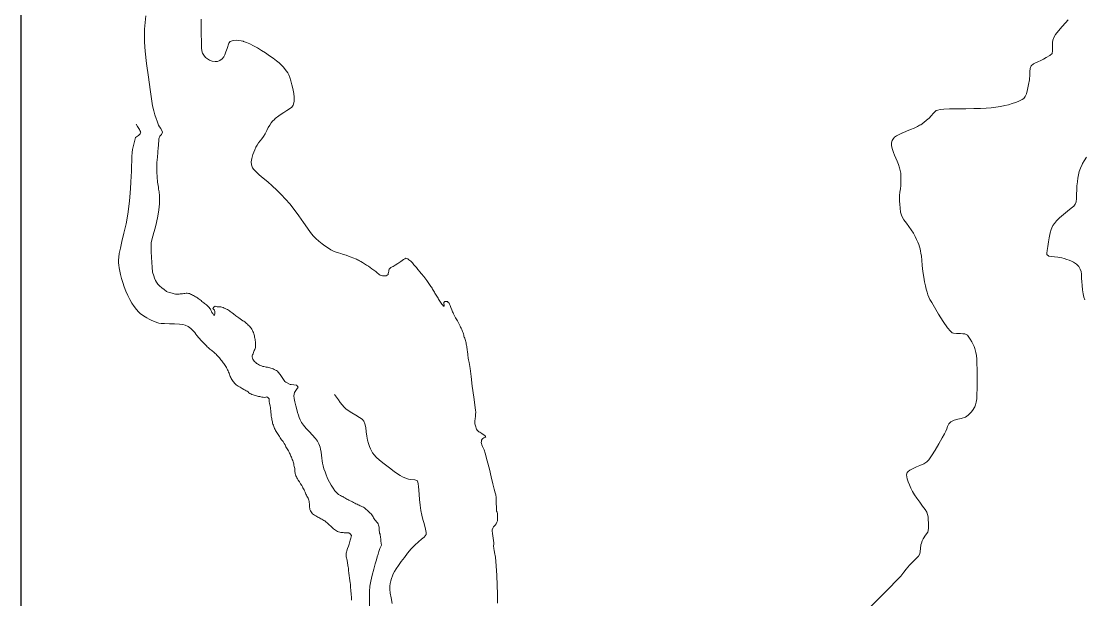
# Model space of a CAD drawing. Header units: kilometres. Extents: x 1172066 to 1174183, y 1051619 to 1053209.
# Drawn here: x 1172065.6 to 1172553.3, y 1052363.9 to 1052629.4 of the extents above; entities that cross this region are included whole.
import ezdxf

# ---------------------------------------------------------------- set-up
doc = ezdxf.new("R2010")
doc.units = ezdxf.units.KM
doc.header["$MEASUREMENT"] = 0
doc.layers.add('borde', color=1, linetype='Continuous')
doc.layers.add('terreno', color=7, linetype='Continuous')

msp = doc.modelspace()

# ---------------------------------------------------------------- linework, layer by layer
at = {"layer": 'borde', "elevation": -10}
msp.add_lwpolyline([(1172065.59276, 1053209.01436), (1174180.61696, 1053209.01436), (1174180.61696, 1051620.96949), (1172065.59276, 1051620.96949)], close=True, dxfattribs=at)
at = {"layer": 'terreno', "lineweight": 0, "ltscale": 2090}
for points, elevation in [([(1172122.64462, 1052631.91293), (1172122.39903, 1052628.79662), (1172122.17814, 1052625.74841), (1172122.06625, 1052622.91373), (1172122.13888, 1052619.75789), (1172122.46929, 1052615.57217), (1172123.09232, 1052609.95772), (1172123.87817, 1052603.736), (1172124.65763, 1052598.03328), (1172125.30365, 1052593.71802), (1172125.84904, 1052590.61537), (1172126.36986, 1052588.28764), (1172126.91675, 1052586.37307), (1172127.44912, 1052584.78743), (1172127.90201, 1052583.52145), (1172128.55634, 1052581.73038), (1172128.965, 1052580.94523), (1172129.527, 1052580.08779), (1172130.36954, 1052578.47159), (1172129.88412, 1052577.47428), (1172129.09162, 1052576.70957), (1172128.71329, 1052575.47974), (1172128.628, 1052574.46329), (1172128.55128, 1052573.10486), (1172128.48574, 1052572.14871), (1172128.43231, 1052571.3692), (1172128.23608, 1052569.25818), (1172128.22176, 1052569.1101), (1172128.00785, 1052566.92799), (1172127.81273, 1052564.57395), (1172127.70708, 1052562.33932), (1172127.71355, 1052560.72626), (1172127.71616, 1052560.16125), (1172127.85754, 1052557.92276), (1172128.13047, 1052555.56389), (1172128.46631, 1052553.2283), (1172128.59439, 1052552.34885), (1172128.77512, 1052551.11362), (1172128.98042, 1052549.32346), (1172129.04348, 1052547.58266), (1172128.93935, 1052545.54918), (1172128.93802, 1052545.52305), (1172128.64516, 1052542.89854), (1172128.19978, 1052539.95031), (1172127.6462, 1052537.04157), (1172127.03304, 1052534.47958), (1172126.43687, 1052532.3477), (1172125.9336, 1052530.67127), (1172125.36469, 1052528.48551), (1172125.22977, 1052527.60484), (1172125.14442, 1052526.59838), (1172125.11551, 1052525.28216), (1172125.15786, 1052523.47926), (1172125.27876, 1052521.12468), (1172125.43938, 1052518.61928), (1172125.59333, 1052516.47387), (1172125.83311, 1052514.14485), (1172126.31895, 1052512.45899), (1172126.71069, 1052511.43974), (1172127.16532, 1052510.44379), (1172127.66845, 1052509.56007), (1172128.27023, 1052508.74981), (1172129.03802, 1052507.94232), (1172130.01103, 1052507.08877), (1172131.12009, 1052506.22586), (1172132.26991, 1052505.41614), (1172132.54371, 1052505.24539), (1172133.61415, 1052504.89458), (1172134.21151, 1052504.69875), (1172134.73213, 1052504.53531), (1172135.25193, 1052504.40471), (1172135.78365, 1052504.29267), (1172136.31196, 1052504.19477), (1172136.83921, 1052504.14889), (1172137.37385, 1052504.15987), (1172137.93592, 1052504.18712), (1172138.50475, 1052504.23109), (1172139.06571, 1052504.28286), (1172139.59483, 1052504.33748), (1172140.11438, 1052504.40523), (1172140.63932, 1052504.46116), (1172141.18397, 1052504.50568), (1172141.73752, 1052504.50275), (1172142.21524, 1052504.44704), (1172142.28051, 1052504.43942), (1172142.78829, 1052504.34993), (1172143.26808, 1052504.18381), (1172143.72681, 1052503.96027), (1172144.17642, 1052503.72649), (1172144.61256, 1052503.48566), (1172145.04329, 1052503.22531), (1172145.47888, 1052502.95765), (1172145.91317, 1052502.68715), (1172146.34253, 1052502.39844), (1172146.78397, 1052502.09348), (1172147.22296, 1052501.77698), (1172147.65048, 1052501.45311), (1172148.05947, 1052501.13633), (1172148.458, 1052500.81398), (1172148.86181, 1052500.4975), (1172149.2716, 1052500.18705), (1172149.6925, 1052499.89031), (1172150.11399, 1052499.5744), (1172150.56116, 1052499.21879), (1172150.9842, 1052498.82023), (1172151.37833, 1052498.40203), (1172151.726, 1052498.00694), (1172152.02312, 1052497.59196), (1172152.30729, 1052497.16226), (1172152.58123, 1052496.71033), (1172152.80248, 1052496.22666), (1172153.06168, 1052495.75516), (1172153.3834, 1052495.17229), (1172153.84788, 1052494.39139), (1172154.14233, 1052494.5821), (1172154.32931, 1052495.05966), (1172154.33111, 1052495.6072), (1172154.33071, 1052496.1609), (1172154.15292, 1052496.83278), (1172153.51726, 1052497.54422), (1172153.8848, 1052498.18795), (1172154.44404, 1052498.57357), (1172154.97758, 1052498.42919), (1172155.50896, 1052498.35548), (1172156.03204, 1052498.3404), (1172156.55297, 1052498.32815), (1172157.0779, 1052498.24057), (1172157.61368, 1052498.11855), (1172158.12866, 1052497.94825), (1172158.64128, 1052497.74628), (1172159.1573, 1052497.53583), (1172159.6617, 1052497.31098), (1172160.14791, 1052497.05421), (1172160.60379, 1052496.79981), (1172161.03806, 1052496.5293), (1172161.45618, 1052496.22189), (1172161.88376, 1052495.88485), (1172162.29846, 1052495.52358), (1172162.87859, 1052495.07158), (1172164.0581, 1052494.18282), (1172165.40023, 1052493.20198), (1172166.59909, 1052492.34714), (1172167.19248, 1052491.94403), (1172167.65488, 1052491.68365), (1172168.08901, 1052491.37549), (1172168.51442, 1052491.03843), (1172168.91464, 1052490.66992), (1172169.30821, 1052490.30223), (1172169.68201, 1052489.95261), (1172170.0425, 1052489.60092), (1172170.39471, 1052489.23487), (1172170.73782, 1052488.8556), (1172171.03791, 1052488.44413), (1172171.31748, 1052488.0004), (1172171.60456, 1052487.52004), (1172171.8549, 1052487.01733), (1172172.05034, 1052486.4927), (1172172.22355, 1052485.97964), (1172172.3726, 1052485.4678), (1172172.50186, 1052484.9447), (1172172.6287, 1052484.40626), (1172172.74489, 1052483.86444), (1172172.84209, 1052483.31902), (1172172.92606, 1052482.7847), (1172172.97961, 1052482.25208), (1172173.01898, 1052481.7224), (1172173.04685, 1052481.21083), (1172173.03821, 1052480.70094), (1172172.99573, 1052480.19021), (1172172.93814, 1052479.67275), (1172172.83551, 1052479.16024), (1172172.66527, 1052478.66676), (1172172.47812, 1052478.19452), (1172172.27171, 1052477.74105), (1172172.07469, 1052477.27328), (1172171.87545, 1052476.78265), (1172171.68475, 1052476.28307), (1172171.52622, 1052475.78582), (1172171.44033, 1052475.29039), (1172171.60875, 1052474.77064), (1172171.86437, 1052474.28046), (1172172.12633, 1052473.82314), (1172172.41631, 1052473.43463), (1172172.76703, 1052473.06774), (1172173.13508, 1052472.70409), (1172173.51296, 1052472.37115), (1172173.93534, 1052472.08092), (1172174.36545, 1052471.81057), (1172174.80555, 1052471.57826), (1172175.27866, 1052471.37843), (1172175.79565, 1052471.17247), (1172176.32539, 1052470.98376), (1172176.8722, 1052470.8516), (1172177.42309, 1052470.73933), (1172177.97672, 1052470.64637), (1172178.52258, 1052470.53939), (1172179.04544, 1052470.43132), (1172179.56149, 1052470.31869), (1172180.0798, 1052470.18708), (1172180.61008, 1052470.0272), (1172181.11751, 1052469.79304), (1172181.62368, 1052469.54819), (1172182.124, 1052469.3065), (1172182.60342, 1052469.04237), (1172183.0423, 1052468.71138), (1172183.43539, 1052468.37519), (1172183.76996, 1052468.00455), (1172184.079, 1052467.60194), (1172184.39381, 1052467.17855), (1172184.7005, 1052466.74661), (1172184.99506, 1052466.30612), (1172185.27997, 1052465.86007), (1172185.54278, 1052465.40076), (1172185.8232, 1052464.95253), (1172186.10048, 1052464.50146), (1172186.39128, 1052464.04462), (1172186.85237, 1052463.74056), (1172187.55477, 1052463.37496), (1172188.864, 1052462.69365), (1172189.4385, 1052462.5953), (1172190.63896, 1052462.50986), (1172191.78469, 1052462.36615), (1172192.54039, 1052461.36059), (1172191.74805, 1052460.34586), (1172190.84111, 1052459.02658), (1172190.60443, 1052457.4394), (1172190.76593, 1052456.25607), (1172191.08225, 1052454.67645), (1172191.48951, 1052452.89823), (1172191.91546, 1052451.1871), (1172192.30415, 1052449.74781), (1172192.67475, 1052448.53946), (1172193.06279, 1052447.45618), (1172193.51973, 1052446.39624), (1172194.14801, 1052445.26409), (1172195.06307, 1052443.96625), (1172196.3161, 1052442.46396), (1172197.70229, 1052440.92928), (1172198.95355, 1052439.592), (1172200.49845, 1052437.90606), (1172201.38098, 1052436.72106), (1172202.09291, 1052435.44829), (1172202.65985, 1052433.95883), (1172202.88563, 1052432.92681), (1172203.07372, 1052431.61461), (1172203.23642, 1052430.16727), (1172203.38786, 1052428.78188), (1172203.54536, 1052427.59355), (1172203.74744, 1052426.49742), (1172204.03287, 1052425.32867), (1172204.42815, 1052423.97642), (1172204.89181, 1052422.54448), (1172205.37012, 1052421.18862), (1172205.82758, 1052420.01466), (1172206.32464, 1052418.9269), (1172206.94299, 1052417.7807), (1172207.73105, 1052416.48027), (1172208.61033, 1052415.13725), (1172209.46605, 1052413.91115), (1172210.28987, 1052412.8799), (1172211.09934, 1052412.14061), (1172212.00873, 1052411.70704), (1172212.5254, 1052411.46084), (1172213.0021, 1052411.20753), (1172213.44413, 1052410.88472), (1172213.91096, 1052410.6017), (1172214.39224, 1052410.33157), (1172214.87783, 1052410.06697), (1172215.37436, 1052409.81326), (1172215.89089, 1052409.5598), (1172216.41838, 1052409.32007), (1172216.94293, 1052409.06348), (1172217.47707, 1052408.78543), (1172218.00352, 1052408.48102), (1172218.54165, 1052408.20849), (1172219.075, 1052407.96011), (1172219.61689, 1052407.7376), (1172220.13868, 1052407.49934), (1172220.6136, 1052407.2727), (1172221.07469, 1052407.04465), (1172221.53728, 1052406.81461), (1172222.00986, 1052406.58628), (1172222.4861, 1052406.36014), (1172222.92634, 1052406.06184), (1172223.35909, 1052405.72632), (1172223.76033, 1052405.35332), (1172224.18112, 1052404.97241), (1172224.66195, 1052404.54778), (1172225.15517, 1052404.11204), (1172225.61876, 1052403.66698), (1172226.00717, 1052403.25659), (1172226.3196, 1052402.80768), (1172226.62287, 1052402.35639), (1172226.91345, 1052401.91204), (1172227.17858, 1052401.45524), (1172227.47482, 1052401.01108), (1172227.80793, 1052400.5596), (1172228.18393, 1052400.13199), (1172228.53822, 1052399.67844), (1172228.89344, 1052399.20555), (1172229.22854, 1052398.71773), (1172229.45274, 1052398.17507), (1172229.60962, 1052397.66211), (1172229.67349, 1052397.15171), (1172229.72572, 1052396.63374), (1172229.76956, 1052396.09391), (1172229.77925, 1052395.54609), (1172229.84758, 1052395.00722), (1172229.95252, 1052394.48151), (1172230.11591, 1052393.96907), (1172230.22382, 1052393.44736), (1172230.31325, 1052392.92758), (1172230.39848, 1052392.40877), (1172230.4626, 1052391.80937), (1172230.55659, 1052390.82066), (1172230.7359, 1052388.93613), (1172230.57035, 1052388.62334), (1172230.05212, 1052387.36888), (1172229.62702, 1052386.08784), (1172229.25382, 1052384.83203), (1172228.88748, 1052383.60227), (1172228.46502, 1052382.18822), (1172227.9196, 1052380.32659), (1172227.21893, 1052377.8672), (1172226.47767, 1052375.10861), (1172225.84588, 1052372.45853), (1172225.43956, 1052370.14951), (1172225.24984, 1052367.70949), (1172225.23574, 1052364.49023), (1172225.34804, 1052360.10649)], 30), ([(1172148.10273, 1052630.26473), (1172148.10249, 1052627.51157), (1172148.12924, 1052624.97255), (1172148.16658, 1052622.74058), (1172148.20219, 1052620.88265), (1172148.23517, 1052619.37371), (1172148.29822, 1052617.20487), (1172148.41067, 1052615.81332), (1172148.68851, 1052614.77454), (1172149.29626, 1052613.75529), (1172150.13687, 1052612.77012), (1172150.95417, 1052612.06888), (1172151.94666, 1052611.54143), (1172153.09163, 1052611.12971), (1172154.59108, 1052610.83663), (1172155.55007, 1052610.85308), (1172156.63808, 1052611.29515), (1172157.71754, 1052612.07519), (1172158.53006, 1052613.05), (1172158.94779, 1052613.977), (1172159.44038, 1052615.36836), (1172159.95411, 1052616.94584), (1172160.76141, 1052619.26571), (1172161.47156, 1052620.10704), (1172162.70284, 1052620.49077), (1172164.37221, 1052620.65051), (1172165.33243, 1052620.61295), (1172166.38526, 1052620.44882), (1172167.33755, 1052620.18321), (1172167.54683, 1052620.12418), (1172168.8512, 1052619.63119), (1172170.33837, 1052618.96504), (1172172.02835, 1052618.12481), (1172173.86306, 1052617.13326), (1172174.90595, 1052616.52004), (1172175.76533, 1052616.016), (1172177.65805, 1052614.80769), (1172179.47089, 1052613.569), (1172181.13254, 1052612.36963), (1172181.86315, 1052611.81498), (1172182.58975, 1052611.26232), (1172183.84662, 1052610.22707), (1172184.92531, 1052609.22702), (1172185.84494, 1052608.23922), (1172186.62037, 1052607.29475), (1172187.80296, 1052605.66813), (1172188.27698, 1052604.80528), (1172188.74248, 1052603.62536), (1172189.23503, 1052601.99855), (1172189.71151, 1052600.17565), (1172190.11228, 1052598.50341), (1172190.57464, 1052596.27241), (1172190.77383, 1052594.50524), (1172190.76163, 1052592.60506), (1172190.26082, 1052590.82764), (1172189.61569, 1052589.9846), (1172188.61847, 1052589.15794), (1172187.38418, 1052588.34017), (1172186.07088, 1052587.52404), (1172184.81857, 1052586.7122), (1172183.69807, 1052585.93996), (1172182.03486, 1052584.67018), (1172181.70815, 1052584.33791), (1172180.87524, 1052583.49074), (1172180.25183, 1052582.70982), (1172179.57328, 1052581.74062), (1172178.86268, 1052580.56525), (1172178.13797, 1052579.19682), (1172177.39953, 1052577.77132), (1172176.64257, 1052576.45773), (1172175.87154, 1052575.37411), (1172175.1138, 1052574.44353), (1172174.40395, 1052573.5402), (1172173.76744, 1052572.5622), (1172173.19927, 1052571.51151), (1172172.68531, 1052570.41506), (1172172.21643, 1052569.30483), (1172171.81238, 1052568.23088), (1172171.28083, 1052566.39932), (1172171.10062, 1052564.92841), (1172171.17427, 1052563.49466), (1172171.68486, 1052562.07794), (1172172.28262, 1052561.27366), (1172173.27738, 1052560.25821), (1172174.75154, 1052558.94696), (1172176.58888, 1052557.38336), (1172178.62206, 1052555.64269), (1172180.70576, 1052553.79223), (1172182.77984, 1052551.85772), (1172184.80522, 1052549.85597), (1172186.76394, 1052547.78191), (1172188.7175, 1052545.52484), (1172190.74854, 1052542.95109), (1172192.89225, 1052540.01784), (1172194.98718, 1052537.03637), (1172196.82244, 1052534.41071), (1172198.26269, 1052532.43026), (1172199.47266, 1052530.94178), (1172200.68857, 1052529.68033), (1172202.0804, 1052528.4397), (1172203.53593, 1052527.26337), (1172204.87469, 1052526.25151), (1172205.96133, 1052525.48049), (1172207.61114, 1052524.46207), (1172209.05948, 1052523.75873), (1172210.48108, 1052523.21629), (1172211.09582, 1052523.06312), (1172212.08507, 1052522.76986), (1172212.88372, 1052522.53321), (1172214.58945, 1052521.99957), (1172216.50085, 1052521.28988), (1172218.16696, 1052520.63805), (1172218.89084, 1052520.34972), (1172219.37052, 1052520.13627), (1172219.84214, 1052519.90377), (1172220.30742, 1052519.66641), (1172220.7636, 1052519.41734), (1172221.28891, 1052519.10609), (1172222.12094, 1052518.60374), (1172223.02325, 1052518.04555), (1172223.90863, 1052517.47196), (1172224.76663, 1052516.90739), (1172225.61231, 1052516.33877), (1172226.38529, 1052515.81115), (1172226.88007, 1052515.47109), (1172227.30097, 1052515.17335), (1172227.72027, 1052514.86228), (1172228.15117, 1052514.52942), (1172228.56935, 1052514.17217), (1172228.99214, 1052513.82628), (1172229.39835, 1052513.49813), (1172229.79532, 1052513.18679), (1172230.26007, 1052512.88742), (1172230.76443, 1052512.63291), (1172231.30694, 1052512.56691), (1172231.83651, 1052512.52203), (1172232.34831, 1052512.46557), (1172232.86652, 1052512.4633), (1172233.36446, 1052512.77029), (1172233.77978, 1052513.17374), (1172233.91525, 1052513.65039), (1172234.0615, 1052514.13893), (1172234.1645, 1052514.64394), (1172234.10045, 1052515.19367), (1172234.34184, 1052515.65215), (1172234.70463, 1052516.06185), (1172235.15117, 1052516.34711), (1172235.61734, 1052516.60228), (1172236.07294, 1052516.8409), (1172236.53467, 1052517.04955), (1172237.1405, 1052517.38104), (1172238.35538, 1052518.14405), (1172239.62755, 1052519.16716), (1172240.84367, 1052519.98317), (1172241.47091, 1052520.3706), (1172242.00529, 1052520.61926), (1172242.47957, 1052520.52978), (1172242.95079, 1052520.30778), (1172243.40117, 1052519.94468), (1172243.82513, 1052519.56329), (1172244.24153, 1052519.19419), (1172244.64972, 1052518.83306), (1172245.01528, 1052518.42906), (1172245.36288, 1052518.01516), (1172245.69917, 1052517.59552), (1172246.04779, 1052517.17926), (1172246.41647, 1052516.75011), (1172246.79497, 1052516.32152), (1172247.15715, 1052515.892), (1172247.48573, 1052515.48399), (1172247.78734, 1052515.0662), (1172248.21644, 1052514.50949), (1172249.14205, 1052513.38304), (1172250.25759, 1052512.1653), (1172251.16747, 1052511.0141), (1172251.59399, 1052510.40372), (1172251.85103, 1052509.89671), (1172252.15637, 1052509.4276), (1172252.46993, 1052508.98869), (1172252.78777, 1052508.55931), (1172253.09596, 1052508.12586), (1172253.39579, 1052507.69923), (1172253.69294, 1052507.27374), (1172253.97894, 1052506.84388), (1172254.25375, 1052506.41946), (1172254.51576, 1052505.99065), (1172254.77463, 1052505.55465), (1172255.03874, 1052505.10184), (1172255.2969, 1052504.64052), (1172255.56805, 1052504.17974), (1172255.8571, 1052503.70139), (1172256.15568, 1052503.22158), (1172256.44607, 1052502.74489), (1172256.71621, 1052502.28845), (1172256.97034, 1052501.83043), (1172257.24545, 1052501.37701), (1172257.54663, 1052500.90955), (1172257.8746, 1052500.45304), (1172258.20111, 1052499.98818), (1172258.5407, 1052499.50656), (1172258.89893, 1052499.0267), (1172259.26503, 1052498.54036), (1172259.53208, 1052498.53543), (1172259.35987, 1052500.34115), (1172259.80467, 1052500.82332), (1172260.02916, 1052500.82612), (1172260.2267, 1052500.82128), (1172261.01749, 1052500.67876), (1172261.40872, 1052500.36639), (1172261.76802, 1052499.94587), (1172261.98324, 1052499.46816), (1172262.2201, 1052498.88956), (1172262.59602, 1052497.97591), (1172262.98801, 1052496.9745), (1172263.37205, 1052496.07289), (1172263.61193, 1052495.52348), (1172263.81641, 1052495.06272), (1172264.12077, 1052494.44992), (1172264.78087, 1052493.21158), (1172265.60534, 1052491.85898), (1172266.28378, 1052490.62289), (1172266.61674, 1052489.98473), (1172266.86253, 1052489.4965), (1172267.10484, 1052489.00026), (1172267.35273, 1052488.48604), (1172267.59117, 1052487.96311), (1172267.80497, 1052487.43257), (1172268.0039, 1052486.90996), (1172268.18119, 1052486.38376), (1172268.34411, 1052485.86197), (1172268.49306, 1052485.37097), (1172268.63147, 1052484.88608), (1172268.78061, 1052484.39291), (1172268.95342, 1052483.85935), (1172269.15075, 1052483.32222), (1172269.31627, 1052482.77962), (1172269.45922, 1052482.25342), (1172269.57215, 1052481.72624), (1172269.67681, 1052481.19354), (1172269.783, 1052480.64733), (1172269.88556, 1052480.09744), (1172269.98096, 1052479.54451), (1172270.07406, 1052478.98457), (1172270.15916, 1052478.42244), (1172270.23057, 1052477.8669), (1172270.28766, 1052477.3448), (1172270.32071, 1052476.82926), (1172270.3721, 1052476.31329), (1172270.43004, 1052475.7877), (1172270.49182, 1052475.25962), (1172270.58951, 1052474.71454), (1172270.72353, 1052474.02795), (1172270.96819, 1052472.77434), (1172271.43588, 1052470.03934), (1172271.93238, 1052466.26542), (1172272.44153, 1052461.92053), (1172273.07717, 1052456.82016), (1172273.92547, 1052450.93374), (1172274.07771, 1052450.02038), (1172273.9824, 1052448.91705), (1172273.92933, 1052448.30077), (1172273.87032, 1052447.76312), (1172273.7689, 1052447.23846), (1172273.68866, 1052446.71422), (1172273.62202, 1052446.20288), (1172273.57672, 1052445.69182), (1172273.57407, 1052445.18461), (1172273.60521, 1052444.68372), (1172273.72784, 1052444.19075), (1172273.8605, 1052443.6915), (1172273.9969, 1052443.17361), (1172274.15959, 1052442.66833), (1172274.39786, 1052442.17758), (1172274.66937, 1052441.71363), (1172275.02651, 1052441.32759), (1172275.44437, 1052441.00318), (1172275.87826, 1052440.70883), (1172276.33288, 1052440.4711), (1172276.81238, 1052440.15463), (1172277.44363, 1052439.7117), (1172278.11864, 1052439.21412), (1172278.56407, 1052438.76766), (1172278.60382, 1052438.46232), (1172277.76626, 1052438.24943), (1172277.32105, 1052437.92852), (1172277.01732, 1052437.54109), (1172276.7124, 1052437.05215), (1172276.60825, 1052436.5453), (1172276.57661, 1052436.03545), (1172276.64389, 1052435.50557), (1172276.84338, 1052434.96796), (1172277.1817, 1052434.16949), (1172277.81927, 1052432.66468), (1172278.28762, 1052431.08575), (1172279.32898, 1052427.56236), (1172280.27115, 1052423.8685), (1172281.10799, 1052420.24116), (1172281.83769, 1052417.07435), (1172282.4599, 1052414.66109), (1172282.96909, 1052412.89934), (1172283.22203, 1052412.04946), (1172283.31436, 1052410.73881), (1172283.37171, 1052409.9247), (1172283.43324, 1052408.87341), (1172283.4553, 1052407.74578), (1172283.48287, 1052406.72235), (1172283.49604, 1052406.11121), (1172283.48689, 1052405.60248), (1172283.49943, 1052405.08916), (1172283.57452, 1052404.56481), (1172283.82103, 1052404.06377), (1172283.93204, 1052403.52207), (1172283.99285, 1052402.91831), (1172284.02054, 1052402.30075), (1172284.03665, 1052401.70161), (1172284.05391, 1052401.17467), (1172284.06111, 1052400.66567), (1172283.968, 1052400.11254), (1172283.7559, 1052399.41035), (1172283.31655, 1052398.76161), (1172282.90339, 1052398.14), (1172282.53764, 1052397.65043), (1172282.09055, 1052397.26752), (1172281.79693, 1052396.71412), (1172281.56637, 1052396.00368), (1172281.56204, 1052395.24761), (1172281.65748, 1052394.54251), (1172281.74504, 1052393.99155), (1172281.83375, 1052393.47776), (1172281.91299, 1052392.95844), (1172281.99166, 1052392.4196), (1172282.06967, 1052391.8756), (1172282.14402, 1052391.33573), (1172282.20975, 1052390.81717), (1172282.2543, 1052390.30253), (1172282.28502, 1052389.78814), (1172282.29105, 1052389.27847), (1172282.22823, 1052388.7688), (1172282.22528, 1052388.2551), (1172282.24476, 1052387.71933), (1172282.28412, 1052387.17665), (1172282.404, 1052386.55566), (1172282.63609, 1052385.49159), (1172283.08141, 1052383.45111), (1172283.37578, 1052379.48624), (1172283.66679, 1052374.95031), (1172283.84909, 1052370.56589), (1172283.95352, 1052366.37013), (1172284.03619, 1052362.33827)], 50), ([(1172452.45743, 1052357.99657), (1172459.02602, 1052364.65038), (1172463.76826, 1052369.41361), (1172466.86795, 1052372.54816), (1172468.89899, 1052374.72468), (1172470.35587, 1052376.49854), (1172471.43021, 1052377.95161), (1172472.8758, 1052379.78741), (1172473.96839, 1052380.75452), (1172475.1284, 1052381.84897), (1172476.20043, 1052382.93499), (1172477.03407, 1052383.8899), (1172477.61045, 1052384.89563), (1172477.87202, 1052386.06991), (1172477.96268, 1052387.44243), (1172478.20144, 1052389.00963), (1172478.43528, 1052389.91077), (1172478.76472, 1052390.90034), (1172479.19612, 1052391.9004), (1172480.35645, 1052393.57288), (1172481.42634, 1052394.90891), (1172481.70757, 1052396.58831), (1172481.6773, 1052397.72925), (1172481.63689, 1052399.10915), (1172481.57615, 1052400.56795), (1172481.46296, 1052401.90352), (1172481.24992, 1052402.98759), (1172480.83518, 1052404.00573), (1172480.09753, 1052405.21739), (1172478.97812, 1052406.80331), (1172477.65265, 1052408.61628), (1172476.35517, 1052410.43039), (1172475.2705, 1052412.07347), (1172474.38043, 1052413.58844), (1172473.6165, 1052415.07499), (1172472.92942, 1052416.59491), (1172472.34658, 1052418.0643), (1172471.91557, 1052419.35838), (1172471.59014, 1052421.17699), (1172471.81892, 1052422.30612), (1172472.26666, 1052422.79922), (1172473.15608, 1052423.36936), (1172474.5669, 1052424.07295), (1172476.21157, 1052424.8146), (1172477.7097, 1052425.45757), (1172479.53009, 1052426.26005), (1172480.89301, 1052427.15841), (1172481.82655, 1052428.13479), (1172483.08166, 1052429.85671), (1172484.69869, 1052432.46135), (1172486.42303, 1052435.43652), (1172487.92676, 1052438.10765), (1172488.96318, 1052439.97456), (1172489.61633, 1052441.24566), (1172490.05046, 1052442.30573), (1172490.4392, 1052443.4466), (1172490.99694, 1052444.59026), (1172491.94347, 1052445.5687), (1172493.40336, 1052446.2575), (1172495.09535, 1052446.71636), (1172496.6439, 1052447.04954), (1172498.55509, 1052447.68043), (1172499.88791, 1052448.60266), (1172501.25775, 1052449.95009), (1172501.87608, 1052450.75), (1172502.89114, 1052452.4808), (1172503.27091, 1052453.39762), (1172503.56167, 1052454.53402), (1172503.76337, 1052456.11206), (1172503.88052, 1052458.24473), (1172503.93755, 1052460.61214), (1172503.96451, 1052462.7834), (1172503.9847, 1052464.4696), (1172503.99691, 1052465.93775), (1172503.99222, 1052467.59682), (1172503.96139, 1052469.72181), (1172503.89352, 1052472.06864), (1172503.77537, 1052474.25923), (1172503.60129, 1052475.99953), (1172503.38816, 1052477.32462), (1172502.92241, 1052479.20558), (1172502.61554, 1052480.03921), (1172502.16099, 1052481.01516), (1172501.51535, 1052482.22625), (1172500.78043, 1052483.49393), (1172499.53012, 1052485.27426), (1172498.30535, 1052485.85462), (1172497.3738, 1052485.9583), (1172496.31048, 1052486.0164), (1172494.43989, 1052486.11674), (1172493.14312, 1052486.26774), (1172492.53829, 1052486.43896), (1172491.6942, 1052487.09508), (1172490.33866, 1052488.7069), (1172488.32847, 1052491.52677), (1172486.24645, 1052494.96035), (1172484.39185, 1052498.09095), (1172483.12272, 1052500.2612), (1172482.33412, 1052501.67764), (1172481.81207, 1052502.76129), (1172481.37591, 1052503.86834), (1172480.98325, 1052505.08559), (1172480.63197, 1052506.43806), (1172480.31991, 1052507.9597), (1172479.87859, 1052509.75077), (1172479.47538, 1052511.95103), (1172479.11612, 1052514.59353), (1172478.81038, 1052517.34328), (1172478.5651, 1052519.7753), (1172478.37777, 1052521.57154), (1172478.21478, 1052522.86386), (1172478.03098, 1052523.89608), (1172477.78845, 1052524.87301), (1172477.52279, 1052525.87385), (1172477.17197, 1052526.91129), (1172476.72784, 1052528.01429), (1172476.17724, 1052529.21682), (1172475.50801, 1052530.55381), (1172474.71108, 1052532.04121), (1172473.77672, 1052533.61398), (1172472.69939, 1052535.18508), (1172471.5043, 1052536.69964), (1172470.34913, 1052538.23439), (1172469.42539, 1052539.89322), (1172468.86684, 1052541.73473), (1172468.5941, 1052543.61859), (1172468.47203, 1052545.35813), (1172468.39223, 1052546.82385), (1172468.3612, 1052548.12779), (1172468.41312, 1052549.44211), (1172468.56439, 1052550.89589), (1172468.76116, 1052552.46091), (1172468.93474, 1052554.06381), (1172469.02846, 1052555.63933), (1172469.04654, 1052557.13451), (1172469.0072, 1052558.50141), (1172468.91855, 1052559.72208), (1172468.7371, 1052560.8983), (1172468.41023, 1052562.15887), (1172467.90757, 1052563.59162), (1172467.3005, 1052565.11091), (1172466.68562, 1052566.58916), (1172466.14042, 1052567.9207), (1172465.679, 1052569.08465), (1172464.99544, 1052570.92259), (1172464.65191, 1052572.33109), (1172464.66689, 1052573.62924), (1172464.92806, 1052574.6775), (1172465.54788, 1052575.58543), (1172466.11344, 1052576.12309), (1172466.94765, 1052576.73498), (1172468.1386, 1052577.41154), (1172469.72231, 1052578.13992), (1172469.86105, 1052578.19756), (1172471.53895, 1052578.89038), (1172473.37565, 1052579.62892), (1172475.06646, 1052580.33979), (1172476.61715, 1052581.07403), (1172477.56174, 1052581.60843), (1172478.07742, 1052581.89984), (1172479.47905, 1052582.86039), (1172480.78031, 1052583.90147), (1172481.92257, 1052584.94183), (1172482.86115, 1052585.90723), (1172484.01211, 1052587.22764), (1172484.20709, 1052587.45056), (1172485.22298, 1052588.35231), (1172485.94668, 1052588.64069), (1172487.04367, 1052588.87278), (1172488.74494, 1052589.05267), (1172491.29057, 1052589.17047), (1172494.7785, 1052589.22863), (1172498.71863, 1052589.25486), (1172502.47372, 1052589.28425), (1172505.5586, 1052589.34855), (1172508.09022, 1052589.46727), (1172510.33448, 1052589.65367), (1172512.50841, 1052589.91676), (1172514.61198, 1052590.25152), (1172516.59328, 1052590.64471), (1172518.41036, 1052591.08416), (1172520.0433, 1052591.55274), (1172521.48316, 1052592.03145), (1172522.72304, 1052592.50521), (1172524.64876, 1052593.45419), (1172525.36835, 1052593.98556), (1172525.98367, 1052594.78846), (1172526.54852, 1052596.12516), (1172527.10128, 1052598.12884), (1172527.59268, 1052600.42325), (1172527.95406, 1052602.50605), (1172528.19861, 1052604.98034), (1172528.17672, 1052606.25332), (1172528.23995, 1052607.7157), (1172528.72221, 1052608.96101), (1172529.75952, 1052609.77287), (1172530.69936, 1052610.25024), (1172531.85993, 1052610.79065), (1172533.13222, 1052611.39358), (1172534.40728, 1052612.04653), (1172535.58736, 1052612.69103), (1172537.30088, 1052613.68402), (1172538.31172, 1052614.59577), (1172538.46817, 1052615.79357), (1172538.48595, 1052616.92072), (1172538.50476, 1052618.25989), (1172538.55764, 1052619.58221), (1172538.70431, 1052620.73396), (1172539.10404, 1052621.87789), (1172539.94374, 1052623.25085), (1172541.31971, 1052625.00133), (1172542.97094, 1052626.9161), (1172544.54683, 1052628.6895), (1172545.7734, 1052630.09427)], 50), ([(1172118.25497, 1052582.16307), (1172118.95217, 1052581.05254), (1172119.47145, 1052580.2254), (1172119.78688, 1052579.70483), (1172120.0231, 1052579.22856), (1172120.22305, 1052578.7748), (1172120.32571, 1052578.52359), (1172120.35033, 1052578.17419), (1172120.3373, 1052578.12712), (1172120.29017, 1052578.02739), (1172120.07692, 1052577.64955), (1172119.7248, 1052577.27106), (1172119.31671, 1052576.96566), (1172118.86131, 1052576.64761), (1172118.05388, 1052576.08343), (1172117.84916, 1052575.37444), (1172117.54061, 1052574.19194), (1172117.21332, 1052572.95535), (1172116.90111, 1052571.69983), (1172116.64389, 1052570.44857), (1172116.46694, 1052569.13867), (1172116.34517, 1052567.36001), (1172116.23488, 1052564.61334), (1172116.20227, 1052563.66414), (1172116.09654, 1052560.58346), (1172115.88522, 1052555.68219), (1172115.86004, 1052555.28706), (1172115.55618, 1052550.50437), (1172115.2067, 1052546.93055), (1172115.07113, 1052545.53884), (1172114.42682, 1052540.84859), (1172113.6284, 1052536.39063), (1172112.70491, 1052532.16711), (1172111.7875, 1052528.35563), (1172111.03516, 1052525.18098), (1172110.56421, 1052522.78865), (1172110.33135, 1052521.02747), (1172110.25265, 1052519.66702), (1172110.25907, 1052518.49599), (1172110.34431, 1052517.36432), (1172110.515, 1052516.13804), (1172110.7766, 1052514.71317), (1172111.13413, 1052513.09473), (1172111.59337, 1052511.31875), (1172112.15618, 1052509.42424), (1172112.81632, 1052507.45919), (1172113.56554, 1052505.47754), (1172114.39759, 1052503.53128), (1172115.30726, 1052501.67039), (1172116.29429, 1052499.94885), (1172117.34146, 1052498.41361), (1172118.3816, 1052497.10135), (1172119.33354, 1052496.0447), (1172120.14225, 1052495.2544), (1172121.57939, 1052494.16198), (1172123.24898, 1052493.18966), (1172124.27348, 1052492.66237), (1172125.43717, 1052492.09672), (1172126.63973, 1052491.55927), (1172127.75377, 1052491.13139), (1172128.72705, 1052490.86889), (1172129.81375, 1052490.73191), (1172131.34219, 1052490.65399), (1172133.50168, 1052490.57598), (1172135.92629, 1052490.47319), (1172138.10711, 1052490.32628), (1172139.66314, 1052490.12347), (1172140.70138, 1052489.86727), (1172142.11243, 1052489.22575), (1172143.28716, 1052488.43716), (1172144.34773, 1052487.464), (1172145.12198, 1052486.55454), (1172145.7213, 1052485.70051), (1172146.05753, 1052485.22146), (1172146.36268, 1052484.79818), (1172146.68972, 1052484.39701), (1172147.14479, 1052483.88441), (1172148.05599, 1052482.88157), (1172149.10746, 1052481.78487), (1172149.73809, 1052481.15624), (1172150.06526, 1052480.83009), (1172150.54867, 1052480.35413), (1172150.91516, 1052480.00031), (1172151.28966, 1052479.64386), (1172151.68692, 1052479.26967), (1172152.09484, 1052478.89721), (1172152.50754, 1052478.53676), (1172152.9146, 1052478.2023), (1172153.34452, 1052477.9036), (1172153.75519, 1052477.58081), (1172154.1581, 1052477.2475), (1172154.55104, 1052476.90346), (1172154.93045, 1052476.53287), (1172155.32064, 1052476.13648), (1172155.69957, 1052475.72204), (1172156.06494, 1052475.29088), (1172156.43502, 1052474.8459), (1172156.80279, 1052474.39573), (1172157.16072, 1052473.94587), (1172157.49907, 1052473.51558), (1172157.8289, 1052473.08824), (1172158.15556, 1052472.6609), (1172158.47419, 1052472.23951), (1172158.78136, 1052471.81358), (1172159.07841, 1052471.37392), (1172159.37505, 1052470.91461), (1172159.64495, 1052470.43517), (1172159.90858, 1052469.94403), (1172160.18163, 1052469.43192), (1172160.44523, 1052468.91011), (1172160.68003, 1052468.37917), (1172160.89195, 1052467.86013), (1172161.07472, 1052467.33493), (1172161.27326, 1052466.82466), (1172161.46865, 1052466.3482), (1172161.67215, 1052465.88444), (1172161.88846, 1052465.4226), (1172162.11961, 1052464.9623), (1172162.39463, 1052464.52755), (1172162.70197, 1052464.09895), (1172163.0362, 1052463.65679), (1172163.40713, 1052463.24483), (1172163.81174, 1052462.86535), (1172164.20557, 1052462.51265), (1172164.60709, 1052462.18781), (1172165.11929, 1052461.86167), (1172165.94931, 1052461.36365), (1172166.86299, 1052460.83619), (1172167.70508, 1052460.35773), (1172168.24718, 1052460.05455), (1172168.72004, 1052459.80488), (1172169.18509, 1052459.54603), (1172169.61716, 1052459.24935), (1172169.97305, 1052458.84379), (1172170.4134, 1052458.55616), (1172170.89006, 1052458.31401), (1172171.38469, 1052458.11329), (1172171.88937, 1052457.93379), (1172172.3959, 1052457.75495), (1172172.90193, 1052457.57745), (1172173.41827, 1052457.43816), (1172173.93338, 1052457.3127), (1172174.44894, 1052457.19808), (1172174.96264, 1052457.08879), (1172175.46298, 1052456.9851), (1172175.96095, 1052456.88891), (1172176.50931, 1052456.78194), (1172177.28911, 1052456.76304), (1172178.18229, 1052457.0247), (1172178.85764, 1052456.56213), (1172179.23097, 1052456.02599), (1172179.21099, 1052455.4802), (1172179.28822, 1052454.85885), (1172179.48264, 1052453.90503), (1172179.70096, 1052452.86915), (1172179.86606, 1052451.91053), (1172179.96059, 1052451.29342), (1172180.0219, 1052450.76085), (1172180.07537, 1052450.22556), (1172180.12139, 1052449.6829), (1172180.14658, 1052449.13716), (1172180.19742, 1052448.59603), (1172180.25973, 1052448.06545), (1172180.34049, 1052447.53947), (1172180.42859, 1052447.017), (1172180.51779, 1052446.50473), (1172180.61865, 1052445.99767), (1172180.73436, 1052445.487), (1172180.86314, 1052444.95856), (1172181.01974, 1052444.43409), (1172181.19746, 1052443.92205), (1172181.37436, 1052443.44293), (1172181.56617, 1052442.97954), (1172181.77515, 1052442.52097), (1172181.98829, 1052442.06094), (1172182.20942, 1052441.60527), (1172182.46535, 1052441.15425), (1172182.75429, 1052440.6664), (1172183.05642, 1052440.17361), (1172183.35969, 1052439.68682), (1172183.65405, 1052439.21682), (1172183.94888, 1052438.75349), (1172184.30009, 1052438.20609), (1172184.89665, 1052437.33812), (1172185.63068, 1052436.44164), (1172186.23106, 1052435.57737), (1172186.55352, 1052435.01432), (1172186.7205, 1052434.47923), (1172186.96959, 1052433.9932), (1172187.2627, 1052433.54336), (1172187.6113, 1052433.12944), (1172187.89296, 1052432.66672), (1172188.16262, 1052432.16677), (1172188.42416, 1052431.65563), (1172188.6612, 1052431.14585), (1172188.87355, 1052430.67781), (1172189.07751, 1052430.22006), (1172189.27884, 1052429.75663), (1172189.48405, 1052429.28039), (1172189.68463, 1052428.79895), (1172189.8736, 1052428.30481), (1172190.06103, 1052427.78081), (1172190.22087, 1052427.24085), (1172190.3742, 1052426.70385), (1172190.5191, 1052426.18749), (1172190.64899, 1052425.6734), (1172190.79285, 1052425.0577), (1172190.98575, 1052424.03619), (1172191.07405, 1052422.8922), (1172191.25049, 1052421.86496), (1172191.38503, 1052421.24606), (1172191.53806, 1052420.7369), (1172191.77596, 1052420.25913), (1172192.04133, 1052419.78284), (1172192.31919, 1052419.31593), (1172192.64784, 1052418.78076), (1172193.15582, 1052417.96521), (1172193.71659, 1052417.08526), (1172194.2174, 1052416.26803), (1172194.53421, 1052415.73881), (1172194.79337, 1052415.27531), (1172195.03842, 1052414.79809), (1172195.28607, 1052414.30003), (1172195.5231, 1052413.79177), (1172195.75444, 1052413.2908), (1172195.96731, 1052412.8206), (1172196.16381, 1052412.35232), (1172196.37182, 1052411.88475), (1172196.61485, 1052411.41368), (1172196.92989, 1052410.97695), (1172197.17828, 1052410.50124), (1172197.38633, 1052410.02417), (1172197.53378, 1052409.53333), (1172197.61216, 1052409.01983), (1172197.67656, 1052408.46709), (1172197.72599, 1052407.90445), (1172197.77023, 1052407.34979), (1172197.80481, 1052406.82742), (1172197.8177, 1052406.31212), (1172197.85662, 1052405.7896), (1172197.94049, 1052405.24229), (1172198.17291, 1052404.72234), (1172198.48691, 1052404.22342), (1172198.81667, 1052403.74042), (1172199.18663, 1052403.32044), (1172199.64349, 1052402.99621), (1172200.12659, 1052402.69159), (1172200.61284, 1052402.39283), (1172201.09721, 1052402.10422), (1172201.55851, 1052401.83067), (1172202.01428, 1052401.56092), (1172202.47037, 1052401.29603), (1172202.92357, 1052401.04211), (1172203.38583, 1052400.80857), (1172203.84268, 1052400.56166), (1172204.30155, 1052400.30662), (1172204.75333, 1052400.03618), (1172205.24676, 1052399.66212), (1172206.01003, 1052399.03611), (1172206.80144, 1052398.30956), (1172207.52476, 1052397.63905), (1172207.98393, 1052397.20931), (1172208.36771, 1052396.83105), (1172208.7683, 1052396.45673), (1172209.20208, 1052396.07671), (1172209.67799, 1052395.74322), (1172210.17723, 1052395.44502), (1172210.64112, 1052395.18581), (1172211.11273, 1052394.98865), (1172211.61515, 1052394.88731), (1172212.14279, 1052394.80842), (1172212.67613, 1052394.74204), (1172213.2061, 1052394.68384), (1172213.71954, 1052394.63054), (1172214.22879, 1052394.58355), (1172214.74356, 1052394.53194), (1172215.28218, 1052394.51376), (1172215.82575, 1052394.54128), (1172216.41734, 1052394.133), (1172217.04065, 1052393.28084), (1172216.72702, 1052392.11864), (1172216.43919, 1052391.14026), (1172216.29768, 1052390.52957), (1172216.17162, 1052389.99879), (1172215.98764, 1052389.38239), (1172215.6643, 1052388.40668), (1172215.26444, 1052387.36426), (1172214.94482, 1052386.37756), (1172214.76143, 1052385.741), (1172214.65299, 1052385.18713), (1172214.60419, 1052384.63587), (1172214.58316, 1052384.10475), (1172214.62778, 1052383.57309), (1172214.72587, 1052383.05252), (1172214.84489, 1052382.5457), (1172214.99785, 1052382.05137), (1172215.10285, 1052381.54868), (1172215.19115, 1052381.05171), (1172215.27562, 1052380.55657), (1172215.35246, 1052380.05058), (1172215.43248, 1052379.50891), (1172215.51153, 1052378.95874), (1172215.59654, 1052378.30827), (1172215.72057, 1052377.25961), (1172215.82508, 1052376.10753), (1172215.95773, 1052374.95908), (1172216.11655, 1052373.81457), (1172216.32382, 1052372.67613), (1172216.46584, 1052371.62989), (1172216.54085, 1052370.98036), (1172216.59323, 1052370.43024), (1172216.65236, 1052369.68431), (1172216.76625, 1052368.16024), (1172216.87955, 1052366.44151), (1172216.97726, 1052364.92103), (1172217.03278, 1052364.19558), (1172217.08823, 1052363.66747)], 20), ([(1172553.3254, 1052501.4783), (1172552.96244, 1052502.7607), (1172552.61229, 1052504.29918), (1172552.31274, 1052506.1449), (1172552.07966, 1052508.10095), (1172551.92528, 1052509.91034), (1172551.8505, 1052511.37208), (1172551.81028, 1052513.36503), (1172551.6856, 1052514.58852), (1172551.28773, 1052515.63474), (1172550.55951, 1052516.75243), (1172549.51742, 1052517.83869), (1172548.08489, 1052518.79711), (1172547.20083, 1052519.22905), (1172546.19882, 1052519.65143), (1172545.09179, 1052520.07533), (1172543.9449, 1052520.46804), (1172542.83933, 1052520.79195), (1172540.95753, 1052521.15725), (1172539.48989, 1052521.27547), (1172538.18646, 1052521.35244), (1172536.83019, 1052521.60717), (1172536.00308, 1052522.26838), (1172535.91975, 1052522.98705), (1172536.03707, 1052524.21566), (1172536.32464, 1052526.03811), (1172536.69005, 1052528.11393), (1172537.02539, 1052529.99159), (1172537.41889, 1052532.26355), (1172537.83885, 1052533.7886), (1172538.19796, 1052534.63331), (1172538.69968, 1052535.5657), (1172539.39091, 1052536.60295), (1172540.3655, 1052537.78454), (1172541.73523, 1052539.15797), (1172543.52811, 1052540.71836), (1172545.451, 1052542.27936), (1172547.13297, 1052543.60623), (1172548.2866, 1052544.56263), (1172548.97077, 1052545.40085), (1172549.32983, 1052546.47259), (1172549.49862, 1052548.03146), (1172549.5698, 1052549.9389), (1172549.62845, 1052551.9583), (1172549.7425, 1052553.89296), (1172549.91617, 1052555.69487), (1172549.93067, 1052555.80094), (1172550.14148, 1052557.35601), (1172550.41842, 1052558.88638), (1172550.80153, 1052560.37726), (1172551.35535, 1052561.93892), (1172552.12353, 1052563.63757), (1172552.33969, 1052564.03461), (1172553.06757, 1052565.36805), (1172554.12718, 1052566.98006)], 40), ([(1172209.20442, 1052458.10854), (1172210.15742, 1052456.82687), (1172211.01303, 1052455.62477), (1172211.84041, 1052454.47354), (1172212.72773, 1052453.33757), (1172213.68198, 1052452.21292), (1172214.38902, 1052451.56616), (1172215.52089, 1052450.74535), (1172217.1848, 1052449.704), (1172219.07513, 1052448.57768), (1172220.78101, 1052447.54551), (1172221.98797, 1052446.70505), (1172222.75302, 1052445.84154), (1172223.22853, 1052444.65567), (1172223.55445, 1052442.95008), (1172223.81782, 1052440.92818), (1172224.09727, 1052438.89235), (1172224.44763, 1052437.09086), (1172224.85275, 1052435.55665), (1172225.27474, 1052434.26753), (1172225.69175, 1052433.1914), (1172226.14414, 1052432.24844), (1172226.68533, 1052431.34989), (1172227.38977, 1052430.4011), (1172228.41598, 1052429.28878), (1172229.94352, 1052427.89576), (1172232.0476, 1052426.1744), (1172234.39914, 1052424.36219), (1172236.56265, 1052422.7681), (1172238.20904, 1052421.62266), (1172239.42669, 1052420.84926), (1172240.40533, 1052420.29375), (1172242.22232, 1052419.45312), (1172243.18766, 1052419.17655), (1172244.22548, 1052419.01335), (1172246.04911, 1052418.9018), (1172247.34654, 1052418.39276), (1172247.67279, 1052417.0462), (1172247.77652, 1052415.81061), (1172247.8721, 1052414.17396), (1172247.99845, 1052412.15641), (1172248.19233, 1052409.80517), (1172248.47297, 1052407.29833), (1172248.85136, 1052404.84094), (1172249.32366, 1052402.62098), (1172249.81739, 1052400.74317), (1172250.24212, 1052399.29505), (1172250.71163, 1052397.67712), (1172251.04237, 1052396.22556), (1172251.24222, 1052394.7484), (1172251.20857, 1052393.8062), (1172250.31222, 1052392.57596), (1172249.18243, 1052391.65068), (1172247.69385, 1052390.46271), (1172246.04255, 1052388.993), (1172244.39355, 1052387.24425), (1172242.7984, 1052385.31275), (1172241.27853, 1052383.31761), (1172239.86345, 1052381.37494), (1172238.60666, 1052379.58502), (1172237.57071, 1052378.04713), (1172236.79437, 1052376.81746), (1172236.22112, 1052375.78175), (1172235.77073, 1052374.78161), (1172235.38073, 1052373.69474), (1172235.05111, 1052372.52914), (1172234.80165, 1052371.32692), (1172234.65436, 1052370.09416), (1172234.64586, 1052368.68803), (1172234.81702, 1052366.92772), (1172235.17833, 1052364.70327), (1172235.62802, 1052362.1862)], 40)]:
    msp.add_lwpolyline(points, dxfattribs=dict(at, elevation=elevation))

doc.saveas('drawing.dxf')
